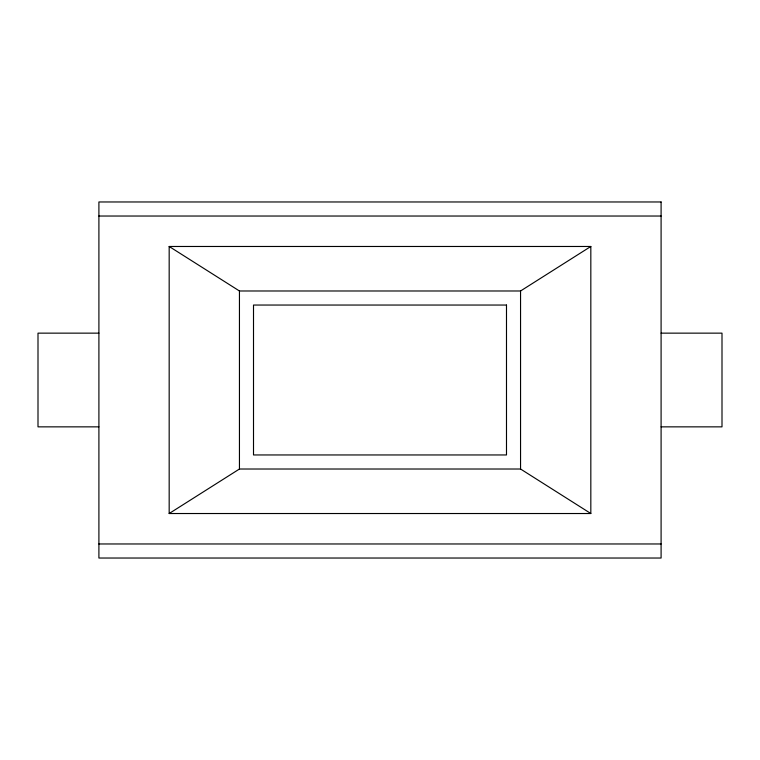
<?xml version="1.0" encoding="UTF-8"?>
<svg xmlns="http://www.w3.org/2000/svg" width="760" height="760" viewBox="0 0 760 760"><rect width="100%" height="100%" fill="white"/><g stroke="black" fill="none" stroke-linecap="round" stroke-linejoin="round"><path stroke-width="1.14" d="M169.176 513.522L239.447 469.015L520.553 469.015L590.824 513.522L590.824 246.477L169.176 246.477L169.176 513.522L590.824 513.522M169.176 246.477L239.447 290.985L520.553 290.985L590.824 246.477M98.904 216.03L661.095 216.03M98.904 333.146L38 333.146L38 426.854L98.904 426.854M661.095 333.146L722 333.146L722 426.854L661.095 426.854M98.904 543.97L661.095 543.97M520.553 290.985L520.553 469.015M239.447 290.985L239.447 469.015M661.095 201.97L98.904 201.97L98.904 558.03L661.095 558.03L661.095 201.97M506.492 305.045L253.508 305.045L253.508 454.955L506.492 454.955L506.492 305.045"/></g></svg>
